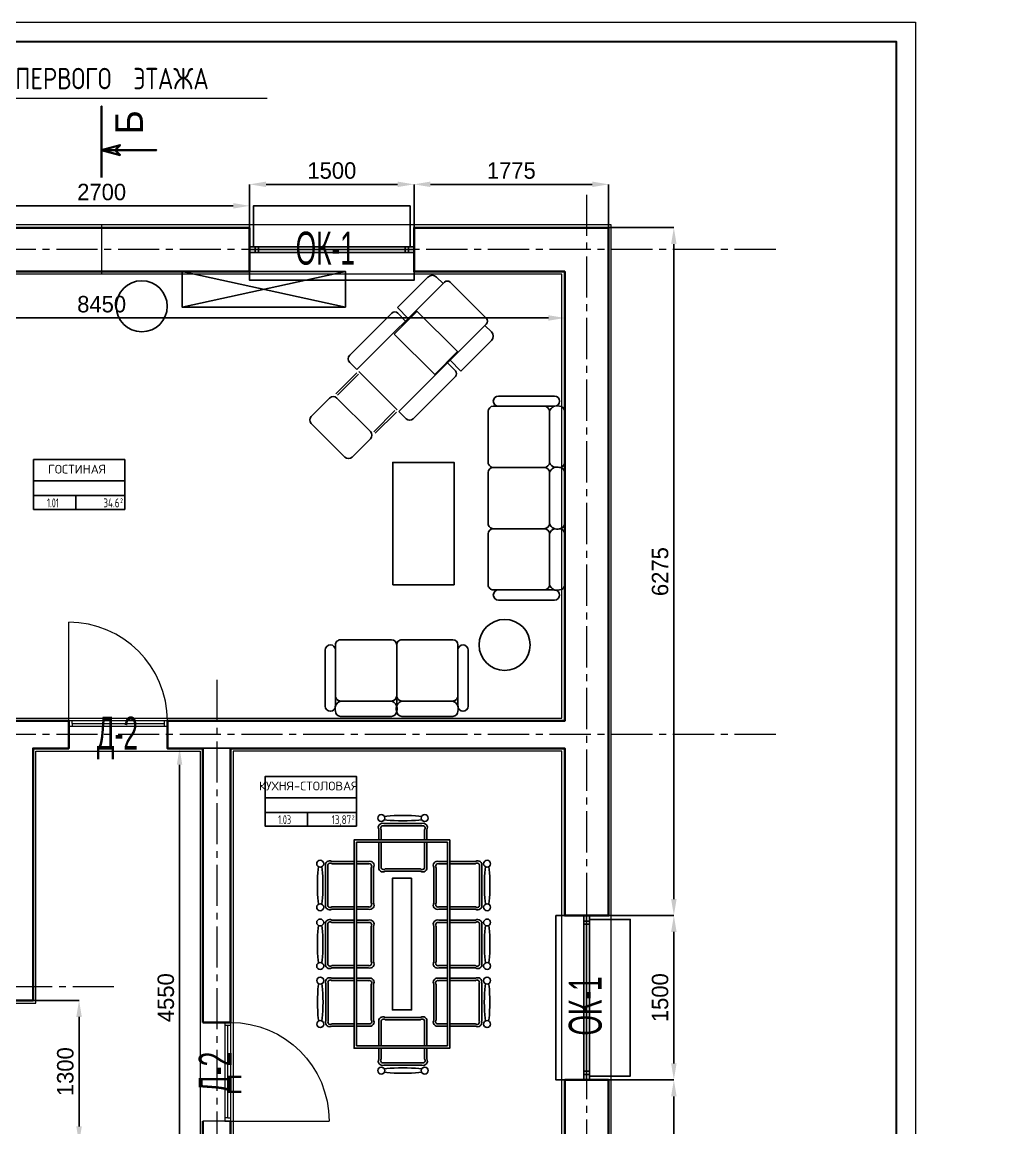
# Model space of a CAD drawing. Header units: millimetres. Extents: x 306212 to 393045, y -154783 to -111932.
# Drawn here: x 355284 to 364267, y -122020 to -111932 of the extents above; entities that cross this region are included whole.
import ezdxf
from ezdxf.enums import TextEntityAlignment as Align

# ---------------------------------------------------------------- set-up
doc = ezdxf.new("R2010")
doc.units = ezdxf.units.MM
doc.linetypes.add('CENTER2', pattern=[1.125, 0.75, -0.125, 0.125, -0.125])
for name, color, linetype in [('0 duvar', 2, 'Continuous'), ('AHSAP KAPI', 152, 'Continuous'), ('AKS', 252, 'CENTER2'), ('room_no', 7, 'Continuous'), ('tefris', 8, 'Continuous')]:
    doc.layers.add(name, color=color, linetype=linetype)
for name, color, linetype, lineweight in [('ahsap', 222, 'Continuous', 13), ('OLCU', 7, 'Continuous', 13), ('Pencere No', 7, 'Continuous', 13)]:
    doc.layers.add(name, color=color, linetype=linetype, lineweight=lineweight)
doc.styles.add('1', font='ARIALN.TTF', dxfattribs={"width": 0.7})
doc.styles.add('CYRILLIC', font='cyriltlc.shx')
doc.styles.add('ROMANS', font='romans', dxfattribs={"width": 0.75})
doc.styles.add('SPDS', font='SPDS.shx')
doc.styles.add('YAZI', font='romans.shx')
doc.dimstyles.new('ISO-25', dxfattribs={"dimtxt": 100, "dimasz": 2.5, "dimexe": 1.25, "dimexo": 0.625, "dimtad": 1, "dimdec": 0, "dimtxsty": 'Standard', "dimcen": 2.5, "dimadec": 0, "dimazin": 0, "dimtfac": 1, "dimtdec": 0, "dimtmove": 0, "dimatfit": 3, "dimfxl": 0, "dimarcsym": 0})

# ---------------------------------------------------------------- blocks, each defined once
blk = doc.blocks.new('*D503')
at = {"layer": 'ahsap', "color": 0, "lineweight": -2}
for p, q in [((355384, -120857), (355803, -120857)), ((355803, -121007), (355803, -122007)), ((355384, -122157), (355803, -122157))]:
    blk.add_line(p, q, dxfattribs=at)
at = {"layer": 'ahsap', "color": 0}
for points in [[(355778, -121007), (355828, -121007), (355803, -120857)], [(355778, -122007), (355828, -122007), (355803, -122157)]]:
    blk.add_solid(points, dxfattribs=at)
at = {"layer": 'DEFPOINTS', "color": 0}
for p in [(355384, -120857), (355384, -122157), (355803, -122157)]:
    blk.add_point(p, dxfattribs=at)
at = {"layer": 'ahsap', "color": 0, "insert": (355678, -121507), "char_height": 150, "attachment_point": 5, "rotation": 90}
blk.add_mtext('1300', dxfattribs=at)
blk = doc.blocks.new('Дверь 900')
at = {"layer": 'AHSAP KAPI', "lineweight": 5}
for p, q in [((355709, -118407), (355709, -117507)), ((356609, -118407), (355709, -118407)), ((355739, -118432), (355739, -118407)), ((356579, -118407), (356579, -118457)), ((356609, -118457), (355709, -118457)), ((355739, -118432), (356579, -118432)), ((355739, -118432), (355739, -118457))]:
    blk.add_line(p, q, dxfattribs=at)
for points in [[(355709, -118457), (355709, -118407)], [(356609, -118457), (356609, -118407)]]:
    blk.add_lwpolyline(points, dxfattribs=at)
blk.add_arc((355709, -118407), 900, 0, 90, dxfattribs=at)
blk = doc.blocks.new('roomno')
for p, q in [((1101, 344), (0, 344)), ((0, 344), (1101, 344)), ((1101, 166), (0, 166)), ((511, 0), (511, 166))]:
    blk.add_line(p, q)
blk.add_lwpolyline([(1101, 0), (1101, 602), (0, 602), (0, 0)], close=True)
at = {"style": 'CYRILLIC'}
for p in [(536, 499), (536, 374)]:
    blk.add_attdef('KOMNATA', text='', height=79.8, dxfattribs=at).set_placement(p, align=Align.CENTER)
at = {"style": 'ROMANS'}
for tag, width, p in [('LOBBY', 0.7, (533, 200)), ('001', 0.6, (233, 25))]:
    blk.add_attdef(tag, text='', height=108, dxfattribs=dict(at, width=width)).set_placement(p, align=Align.CENTER)
at = {"style": 'ROMANS', "width": 0.7}
blk.add_attdef('M', text='', height=108, dxfattribs=at).set_placement((1038, 25), align=Align.RIGHT)
blk.add_attdef('2', (1046, 79), '', height=53.9, dxfattribs=at)
blk = doc.blocks.new('*D552')
at = {"layer": 'ahsap', "color": 0, "lineweight": -2}
for p, q in [((351784, -114208), (351784, -114632)), ((360234, -114208), (360234, -114632)), ((351934, -114631), (360084, -114631))]:
    blk.add_line(p, q, dxfattribs=at)
at = {"layer": 'ahsap', "color": 0}
for points in [[(351934, -114606), (351934, -114656), (351784, -114631)], [(360084, -114606), (360084, -114656), (360234, -114631)]]:
    blk.add_solid(points, dxfattribs=at)
at = {"layer": 'DEFPOINTS', "color": 0}
for p in [(351784, -114207), (360234, -114207), (360234, -114631)]:
    blk.add_point(p, dxfattribs=at)
at = {"layer": 'ahsap', "color": 0, "insert": (356009, -114506), "char_height": 150, "attachment_point": 5}
blk.add_mtext('8450', dxfattribs=at)
blk = doc.blocks.new('BLOCK2')
for p, q in [((-85, 0), (-35, 0)), ((-25, 0), (25, 0)), ((35, 0), (85, 0)), ((-100, -10), (-100, -65)), ((-90, -10), (-90, -70)), ((90, -10), (90, -70)), ((90, -10), (90, -15)), ((100, -10), (100, -65)), ((-85, -15), (-35, -15)), ((-30, -20), (-30, -70)), ((-25, -15), (25, -15)), ((30, -20), (30, -70)), ((35, -15), (85, -15)), ((-85, -75), (-35, -75)), ((-25, -75), (25, -75)), ((35, -75), (85, -75))]:
    blk.add_line(p, q)
for centre, radius, start, end in [((-85, -5), 5, 90, 180), ((-35, -5), 5, 0, 90), ((-25, -5), 5, 90, 180), ((25, -5), 5, 0, 90), ((35, -5), 5, 90, 180), ((85, -5), 5, 0, 90), ((-95, -10), 5, 0, 180), ((-82.5, -7.5), 7.91, 161.5651, 251.5651), ((-37.5, -7.5), 7.91, 288.4349, 341.5651), ((-22.5, -7.5), 7.91, 161.5651, 251.5651), ((22.5, -7.5), 7.91, 288.4349, 18.4349), ((37.5, -7.5), 7.91, 198.4349, 251.5651), ((82.5, -7.5), 7.91, 288.4349, 18.4349), ((95, -10), 5, 0, 180), ((-85, -20), 5, 90, 180), ((-35, -20), 5, 0, 90), ((-25, -20), 5, 90, 180), ((25, -20), 5, 0, 90), ((35, -20), 5, 90, 180), ((85, -20), 5, 0, 90), ((-95, -65), 5, 180, 0), ((95, -65), 5, 180, 0), ((-85, -70), 5, 180, 270), ((-35, -70), 5, 270, 0), ((-25, -70), 5, 180, 270), ((25, -70), 5, 270, 0), ((35, -70), 5, 180, 270), ((85, -70), 5, 270, 0)]:
    blk.add_arc(centre, radius, start, end)
blk = doc.blocks.new('KOLTUK')
for p, q in [((0, 0), (0, -1.212)), ((0.54, 0.04), (0.04, 0.04)), ((0.58, -1.212), (0.58, 0)), ((-0.15, -0.078), (-0.15, -0.502)), ((0, -0.018), (-0.09, -0.018)), ((0.67, -0.018), (0.58, -0.018)), ((0.73, -0.502), (0.73, -0.078)), ((0.58, -0.39), (0, -0.39)), ((0.008, -0.39), (0.008, -0.707)), ((0.569, -0.707), (0.569, -0.39)), ((-0.15, -0.502), (0, -0.502)), ((-0.11, -0.538), (0, -0.538)), ((0.58, -0.502), (0.73, -0.502)), ((0.58, -0.538), (0.69, -0.538)), ((-0.15, -0.578), (-0.15, -1.162)), ((0.73, -1.162), (0.73, -0.578)), ((0.008, -0.707), (0.569, -0.707)), ((-0.1, -1.212), (0, -1.212)), ((0.013, -1.233), (0.013, -1.525)), ((0.022, -1.212), (0.554, -1.212)), ((0.033, -1.233), (0.033, -1.525)), ((0.539, -1.233), (0.539, -1.525)), ((0.559, -1.233), (0.559, -1.525)), ((0.58, -1.212), (0.68, -1.212)), ((0.008, -1.598), (0.008, -1.852)), ((0.523, -1.548), (0.058, -1.548)), ((0.573, -1.598), (0.573, -1.852)), ((0.523, -1.902), (0.058, -1.902))]:
    blk.add_line(p, q)
for centre, radius, start, end in [((0.04, 0), 0.04, 90, 180), ((0.54, 0), 0.04, 0, 90), ((-0.09, -0.078), 0.06, 90, 180), ((0.67, -0.078), 0.06, 0, 90), ((-0.11, -0.578), 0.04, 90, 180), ((0.69, -0.578), 0.04, 0, 90), ((-0.1, -1.162), 0.05, 180, 270), ((0.68, -1.162), 0.05, 270, 0), ((0.058, -1.598), 0.05, 90, 180), ((0.523, -1.598), 0.05, 0, 90), ((0.058, -1.852), 0.05, 180, 270), ((0.523, -1.852), 0.05, 270, 0)]:
    blk.add_arc(centre, radius, start, end)
blk = doc.blocks.new('koltp2-cift')
for p, q in [((-55, 0), (-5, 0)), ((5, 0), (55, 0)), ((-70, -10), (-70, -65)), ((-60, -10), (-60, -70)), ((0, -10), (0, -70)), ((60, -10), (60, -70)), ((70, -10), (70, -65)), ((-55, -15), (-5, -15)), ((5, -15), (55, -15)), ((-55, -75), (-5, -75)), ((5, -75), (55, -75))]:
    blk.add_line(p, q)
for centre, radius, start, end in [((-55, -5), 5, 90, 180), ((-5, -5), 5, 0, 90), ((5, -5), 5, 90, 180), ((55, -5), 5, 0, 90), ((-65, -10), 5, 0, 180), ((-52.5, -7.5), 7.91, 161.5651, 251.5651), ((-7.5, -7.5), 7.91, 288.4349, 18.4349), ((7.5, -7.5), 7.91, 161.5651, 251.5651), ((52.5, -7.5), 7.91, 288.4349, 18.4349), ((65, -10), 5, 0, 180), ((-55, -20), 5, 90, 180), ((-5, -20), 5, 0, 90), ((5, -20), 5, 90, 180), ((55, -20), 5, 0, 90), ((-65, -65), 5, 180, 0), ((65, -65), 5, 180, 0), ((-55, -70), 5, 180, 270), ((-5, -70), 5, 270, 0), ((5, -70), 5, 180, 270), ((55, -70), 5, 270, 0)]:
    blk.add_arc(centre, radius, start, end)
blk = doc.blocks.new('*D553')
at = {"layer": 'ahsap', "color": 0, "lineweight": -2}
for p, q in [((357183, -118557), (356720, -118557)), ((356720, -118707), (356720, -122957)), ((357183, -123107), (356720, -123107))]:
    blk.add_line(p, q, dxfattribs=at)
at = {"layer": 'ahsap', "color": 0}
for points in [[(356695, -118707), (356745, -118707), (356720, -118557)], [(356695, -122957), (356745, -122957), (356720, -123107)]]:
    blk.add_solid(points, dxfattribs=at)
at = {"layer": 'DEFPOINTS', "color": 0}
for p in [(357184, -118557), (356720, -123107), (357184, -123107)]:
    blk.add_point(p, dxfattribs=at)
at = {"layer": 'ahsap', "color": 0, "insert": (356595, -120832), "char_height": 150, "attachment_point": 5, "rotation": 90}
blk.add_mtext('4550', dxfattribs=at)
blk = doc.blocks.new('*D559')
at = {"layer": 'ahsap', "color": 0, "lineweight": -2}
for p, q in [((354659, -113807), (354659, -113608)), ((354809, -113608), (357209, -113608)), ((357359, -113807), (357359, -113608))]:
    blk.add_line(p, q, dxfattribs=at)
at = {"layer": 'ahsap', "color": 0}
for points in [[(354809, -113583), (354809, -113633), (354659, -113608)], [(357209, -113583), (357209, -113633), (357359, -113608)]]:
    blk.add_solid(points, dxfattribs=at)
at = {"layer": 'DEFPOINTS', "color": 0}
for p in [(357359, -113608), (354659, -113807), (357359, -113807)]:
    blk.add_point(p, dxfattribs=at)
at = {"layer": 'ahsap', "color": 0, "insert": (356009, -113483), "char_height": 150, "attachment_point": 5}
blk.add_mtext('2700', dxfattribs=at)
blk = doc.blocks.new('*D560')
at = {"layer": 'ahsap', "color": 0, "lineweight": -2}
for p, q in [((357359, -113807), (357359, -113412)), ((357509, -113412), (358709, -113412)), ((358859, -113807), (358859, -113412))]:
    blk.add_line(p, q, dxfattribs=at)
at = {"layer": 'ahsap', "color": 0}
for points in [[(357509, -113387), (357509, -113437), (357359, -113412)], [(358709, -113387), (358709, -113437), (358859, -113412)]]:
    blk.add_solid(points, dxfattribs=at)
at = {"layer": 'DEFPOINTS', "color": 0}
for p in [(358859, -113412), (357359, -113807), (358859, -113807)]:
    blk.add_point(p, dxfattribs=at)
at = {"layer": 'ahsap', "color": 0, "insert": (358109, -113287), "char_height": 150, "attachment_point": 5}
blk.add_mtext('1500', dxfattribs=at)
blk = doc.blocks.new('*D561')
at = {"layer": 'ahsap', "color": 0, "lineweight": -2}
for p, q in [((358859, -113807), (358859, -113412)), ((359009, -113412), (360484, -113412)), ((360634, -113807), (360634, -113412))]:
    blk.add_line(p, q, dxfattribs=at)
at = {"layer": 'ahsap', "color": 0}
for points in [[(359009, -113387), (359009, -113437), (358859, -113412)], [(360484, -113387), (360484, -113437), (360634, -113412)]]:
    blk.add_solid(points, dxfattribs=at)
at = {"layer": 'DEFPOINTS', "color": 0}
for p in [(360634, -113412), (358859, -113807), (360634, -113807)]:
    blk.add_point(p, dxfattribs=at)
at = {"layer": 'ahsap', "color": 0, "insert": (359746, -113287), "char_height": 150, "attachment_point": 5}
blk.add_mtext('1775', dxfattribs=at)
blk = doc.blocks.new('*D562')
at = {"layer": 'ahsap', "color": 0, "lineweight": -2}
for p, q in [((360634, -113807), (361229, -113807)), ((361229, -113957), (361229, -119932)), ((360634, -120082), (361229, -120082))]:
    blk.add_line(p, q, dxfattribs=at)
at = {"layer": 'ahsap', "color": 0}
for points in [[(361204, -113957), (361254, -113957), (361229, -113807)], [(361204, -119932), (361254, -119932), (361229, -120082)]]:
    blk.add_solid(points, dxfattribs=at)
at = {"layer": 'DEFPOINTS', "color": 0}
for p in [(360634, -113807), (360634, -120082), (361229, -120082)]:
    blk.add_point(p, dxfattribs=at)
at = {"layer": 'ahsap', "color": 0, "insert": (361104, -116945), "char_height": 150, "attachment_point": 5, "rotation": 90}
blk.add_mtext('6275', dxfattribs=at)
blk = doc.blocks.new('*D563')
at = {"layer": 'ahsap', "color": 0, "lineweight": -2}
for p, q in [((360634, -120082), (361229, -120082)), ((361229, -120232), (361229, -121432)), ((360634, -121582), (361229, -121582))]:
    blk.add_line(p, q, dxfattribs=at)
at = {"layer": 'ahsap', "color": 0}
for points in [[(361204, -120232), (361254, -120232), (361229, -120082)], [(361204, -121432), (361254, -121432), (361229, -121582)]]:
    blk.add_solid(points, dxfattribs=at)
at = {"layer": 'DEFPOINTS', "color": 0}
for p in [(360634, -120082), (360634, -121582), (361229, -121582)]:
    blk.add_point(p, dxfattribs=at)
at = {"layer": 'ahsap', "color": 0, "insert": (361104, -120832), "char_height": 150, "attachment_point": 5, "rotation": 90}
blk.add_mtext('1500', dxfattribs=at)
blk = doc.blocks.new('*D564')
at = {"layer": 'ahsap', "color": 0, "lineweight": -2}
for p, q in [((360634, -121582), (361229, -121582)), ((361229, -121732), (361229, -125607)), ((360634, -125757), (361229, -125757))]:
    blk.add_line(p, q, dxfattribs=at)
at = {"layer": 'ahsap', "color": 0}
for points in [[(361204, -121732), (361254, -121732), (361229, -121582)], [(361204, -125607), (361254, -125607), (361229, -125757)]]:
    blk.add_solid(points, dxfattribs=at)
at = {"layer": 'DEFPOINTS', "color": 0}
for p in [(360634, -121582), (360634, -125757), (361229, -125757)]:
    blk.add_point(p, dxfattribs=at)
at = {"layer": 'ahsap', "color": 0, "insert": (361104, -123670), "char_height": 150, "attachment_point": 5, "rotation": 90}
blk.add_mtext('4175', dxfattribs=at)
blk = doc.blocks.new('*D633')
at = {"layer": 'ahsap', "color": 0, "lineweight": -2}
for p, q in [((377914, -114007), (377917, -114007)), ((377916, -125407), (377916, -114157)), ((377918, -125557), (377915, -125557))]:
    blk.add_line(p, q, dxfattribs=at)
at = {"layer": 'ahsap', "color": 0}
for points in [[(377891, -114157), (377941, -114157), (377916, -114007)], [(377891, -125407), (377941, -125407), (377916, -125557)]]:
    blk.add_solid(points, dxfattribs=at)
at = {"layer": 'DEFPOINTS', "color": 0}
for p in [(348797, -114007), (377916, -114007), (378409, -125557)]:
    blk.add_point(p, dxfattribs=at)
at = {"layer": 'ahsap', "color": 0, "insert": (377791, -119782), "char_height": 150, "attachment_point": 5, "rotation": 90}
blk.add_mtext('11550', dxfattribs=at)

msp = doc.modelspace()

# ---------------------------------------------------------------- linework, layer by layer
at = {"layer": '0 duvar', "color": 7, "lineweight": 30, "ltscale": 0.071429}
msp.add_lwpolyline([(336529.7, -112108.8), (363257, -112108.8), (363257, -132106), (336529.7, -132106)], close=True, dxfattribs=at)
at = {"layer": 'ahsap', "color": 0}
msp.add_line((354447.5, -112624.8), (357518.2, -112624.8), dxfattribs=at)
at = {"layer": 'ahsap'}
msp.add_line((356008.5, -113782.4), (356008.5, -114232.4), dxfattribs=at)
at = {"layer": 'ahsap', "color": 1, "lineweight": 35}
msp.add_lwpolyline([(356008.5, -113349.2), (356008.5, -112699.2), (356008.5, -113099.2), (356008.5, -113099.2), (356508.5, -113099.2), (356008.5, -113099.2), (356177.6, -113144.5), (356008.5, -113099.2), (356177.6, -113054), (356132.3, -113099.2), (356177.6, -113144.5)], dxfattribs=at)
at = {"layer": 'ahsap', "color": 3, "lineweight": 0}
for points in [[(351358.5, -125557.4), (351358.5, -125557.4), (351358.5, -125782.4), (351808.5, -125782.4), (360208.5, -125782.4), (360658.5, -125782.4), (360658.5, -125332.4), (360658.5, -114232.4), (360658.5, -113782.4), (351358.5, -113782.4), (351358.5, -125557.4)], [(360208.5, -114232.4), (360208.5, -114232.4), (351808.5, -114232.4), (351808.5, -118282.4), (360208.5, -118282.4), (360208.5, -114232.4)], [(360208.5, -118582.4), (360208.5, -118582.4), (357208.5, -118582.4), (357208.5, -123082.4), (360208.5, -123082.4), (360208.5, -118582.4)]]:
    msp.add_lwpolyline(points, dxfattribs=at)
at = {"layer": 'ahsap', "color": 26, "lineweight": 35}
for points in [[(357358.5, -113807.4), (354658.5, -113807.4), (354658.5, -114207.4), (357358.5, -114207.4), (357358.5, -113807.4)], [(356933.5, -121057.4), (357183.5, -121057.4), (357183.5, -118557.4), (360233.5, -118557.4), (360233.5, -120082.4), (360633.5, -120082.4), (360633.5, -113807.4), (358858.5, -113807.4), (358858.5, -114207.4), (360233.5, -114207.4), (360233.5, -114207.4), (360233.5, -118282.4), (360233.5, -118307.4), (357058.5, -118307.4), (356608.5, -118307.4), (356608.5, -118557.4), (356908.5, -118557.4), (356933.5, -118557.4), (356933.5, -121057.4)], [(351783.5, -118307.4), (355708.5, -118307.4), (355708.5, -118557.4), (355383.5, -118557.4), (355383.5, -120732.4), (355383.5, -120857.4), (354958.5, -120857.4)], [(356933.5, -121957.4), (356933.5, -123232.4), (356933.5, -123357.4), (360233.5, -123357.4), (360233.5, -125332.4), (360233.5, -125357.4), (357058.5, -125357.4), (356758.3, -125357.4), (356758.3, -125757.4), (357058.5, -125757.4), (360633.5, -125757.4), (360633.5, -125557.4), (360633.5, -121582.4), (360233.5, -121582.4), (360233.5, -123107.4), (360208.5, -123107.4), (357183.5, -123107.4), (357183.5, -123082.4), (357183.5, -121957.4)]]:
    msp.add_lwpolyline(points, dxfattribs=at)
at = {"layer": 'ahsap', "color": 3, "lineweight": 0}
msp.add_lwpolyline([(356908.5, -118582.4), (356908.5, -123382.4), (360208.5, -123382.4), (360208.5, -125332.4), (360208.5, -125332.4), (355408.5, -125332.4), (355408.5, -122132.4), (351808.5, -122132.4), (351808.5, -120882.4), (355408.5, -120882.4), (355408.5, -118582.4)], close=True, dxfattribs=at)
at = {"layer": 'ahsap'}
msp.add_lwpolyline([(357183.5, -121957.4), (356933.5, -121957.4)], dxfattribs=at)
at = {"layer": 'AHSAP KAPI'}
for points in [[(357358.5, -114007.4), (357358.5, -114032.4), (358858.5, -114032.4), (358858.5, -113982.4), (358808.5, -113982.4), (358808.5, -114032.4), (358778.5, -114032.4), (358778.5, -113982.4), (358808.5, -113982.4), (357438.5, -113982.4), (357438.5, -114032.4), (357408.5, -114032.4), (357408.5, -113982.4), (357438.5, -113982.4), (357358.5, -113982.4), (357358.5, -114007.4), (358858.5, -114007.4), (358858.5, -114287.4), (357358.5, -114287.4), (357358.5, -114007.4), (357358.5, -113982.4), (357393.5, -113982.4), (357393.5, -113609.2), (358823.5, -113609.2), (358823.5, -113982.4), (358858.5, -113982.4), (358858.5, -114007.4)], [(360433.5, -120082.4), (360408.5, -120082.4), (360408.5, -121582.4), (360458.5, -121582.4), (360458.5, -121532.4), (360408.5, -121532.4), (360408.5, -121502.4), (360458.5, -121502.4), (360458.5, -121532.4), (360458.5, -120162.4), (360408.5, -120162.4), (360408.5, -120132.4), (360458.5, -120132.4), (360458.5, -120162.4), (360458.5, -120082.4), (360433.5, -120082.4), (360433.5, -121582.4), (360153.5, -121582.4), (360153.5, -120082.4), (360433.5, -120082.4), (360458.5, -120082.4), (360458.5, -120117.4), (360831.7, -120117.4), (360831.7, -121547.4), (360458.5, -121547.4), (360458.5, -121582.4), (360433.5, -121582.4)]]:
    msp.add_lwpolyline(points, dxfattribs=at)
at = {"layer": 'AKS', "lineweight": 5, "ltscale": 500}
for p, q in [((360433.5, -113506.3), (360433.5, -128557.4)), ((362158.5, -114007.4), (347583.5, -114007.4)), ((357058.5, -117932.4), (357058.5, -128557.4)), ((362158.5, -118432.4), (347583.5, -118432.4)), ((356121, -120732.4), (347583.5, -120732.4))]:
    msp.add_line(p, q, dxfattribs=at)
at = {"layer": 'OLCU', "linetype": 'Continuous', "ltscale": 50}
msp.add_lwpolyline([(335822.6, -111932.1), (363433.7, -111932.1), (363433.7, -132282.7), (335822.6, -132282.7)], close=True, dxfattribs=at)
at = {"layer": 'tefris'}
for p, q in [((356744.3, -114533.2), (358233.7, -114207.4)), ((356744.3, -114207.4), (358233.7, -114533.2)), ((358334.3, -119414.4), (358334.3, -121270.8)), ((359163.4, -119414.4), (358334.3, -119414.4)), ((359163.4, -121270.8), (359163.4, -119414.4)), ((358334.3, -121270.8), (359163.4, -121270.8))]:
    msp.add_line(p, q, dxfattribs=at)
for points in [[(358233.7, -114533.2), (358233.7, -114207.4), (356744.3, -114207.4), (356744.3, -114533.2)], [(358665.1, -117065.3), (359223.6, -117065.3), (359223.6, -115948.2), (358665.1, -115948.2)], [(359185.2, -119392.6), (358312.5, -119392.6), (358312.5, -121292.6), (359185.2, -121292.6)], [(358836.2, -119741.7), (358661.6, -119741.7), (358661.6, -120943.5), (358836.2, -120943.5)]]:
    msp.add_lwpolyline(points, close=True, dxfattribs=at)
for points in [[(358902.2, -119175.4), (358871.8, -119172.5), (358836.3, -119170.3), (358797.4, -119169), (358756.7, -119168.6), (358716.1, -119169), (358677.2, -119170.3), (358641.7, -119172.5), (358611.3, -119175.4), (358587.4, -119179.2)], [(358587.4, -119208), (358611.3, -119211.8), (358641.7, -119214.8), (358677.2, -119216.9), (358716.1, -119218.2), (358756.7, -119218.6), (358797.4, -119218.2), (358836.3, -119216.9), (358871.8, -119214.8), (358902.2, -119211.8), (358926.1, -119208), (358928.2, -119207.4)], [(358928.2, -119179.8), (358926.1, -119179.2), (358902.2, -119175.4)], [(358538.6, -119392.6), (358538.6, -119299.3)], [(358560.4, -119392.6), (358560.4, -119300.5)], [(358582.3, -119242.7), (358931.2, -119242.7)], [(358583.8, -119264.5), (358929.7, -119264.5)], [(358953.1, -119300.5), (358953.1, -119392.6)], [(358974.9, -119299.3), (358974.9, -119392.6)], [(358538.6, -119635.2), (358538.6, -119414.4)], [(358560.4, -119633.7), (358560.4, -119414.4)], [(358953.1, -119414.4), (358953.1, -119633.8)], [(358974.9, -119414.4), (358974.9, -119635.4)], [(357984.6, -119952.3), (357981.7, -119921.9), (357979.5, -119886.4), (357978.2, -119847.5), (357977.8, -119806.8), (357978.2, -119766.2), (357979.5, -119727.3), (357981.7, -119691.8), (357984.6, -119661.4), (357988.4, -119637.5)], [(358017.2, -119637.5), (358021, -119661.4), (358024, -119691.8), (358026.1, -119727.3), (358027.4, -119766.2), (358027.8, -119806.8), (358027.4, -119847.5), (358026.1, -119886.4), (358024, -119921.9), (358021, -119952.3), (358017.2, -119976.2), (358016.6, -119978.3)], [(358051.9, -119632.4), (358051.9, -119981.3)], [(358073.7, -119633.9), (358073.7, -119979.8)], [(358312.5, -119588.7), (358108.5, -119588.7)], [(358312.5, -119610.5), (358109.7, -119610.5)], [(358444.4, -119588.7), (358334.3, -119588.7)], [(358442.9, -119610.5), (358334.3, -119610.5)], [(359084, -119588.7), (359163.4, -119588.7)], [(359085.5, -119610.5), (359163.4, -119610.5)], [(359185.2, -119588.7), (359419.9, -119588.7)], [(359185.2, -119610.5), (359418.7, -119610.5)], [(359454.7, -119633.9), (359454.7, -119979.8)], [(359476.5, -119632.4), (359476.5, -119981.3)], [(359511.2, -119637.5), (359507.4, -119661.4), (359504.4, -119691.8), (359502.3, -119727.3), (359501, -119766.2), (359500.6, -119806.8), (359501, -119847.5), (359502.3, -119886.4), (359504.4, -119921.9), (359507.4, -119952.3), (359511.2, -119976.2), (359511.8, -119978.3)], [(359543.8, -119952.3), (359546.8, -119921.9), (359548.9, -119886.4), (359550.2, -119847.5), (359550.6, -119806.8), (359550.2, -119766.2), (359548.9, -119727.3), (359546.8, -119691.8), (359543.8, -119661.4), (359540, -119637.5)], [(358466.5, -119967.2), (358466.5, -119646.3)], [(358488.3, -119968.4), (358488.3, -119645)], [(358918.4, -119679.1), (358594.9, -119679.1)], [(358917.1, -119657.3), (358596.2, -119657.3)], [(359040.1, -119968.4), (359040.1, -119645)], [(359062, -119967.2), (359062, -119646.3)], [(357989, -119978.3), (357988.4, -119976.2), (357984.6, -119952.3)], [(358108.5, -120025), (358312.5, -120025)], [(358109.7, -120003.2), (358312.5, -120003.2)], [(358334.3, -120003.2), (358443, -120003.2)], [(358334.3, -120025), (358444.6, -120025)], [(359163.4, -120025), (359083.8, -120025)], [(359163.4, -120003.2), (359085.4, -120003.2)], [(359418.7, -120003.2), (359185.2, -120003.2)], [(359419.9, -120025), (359185.2, -120025)], [(359539.4, -119978.3), (359540, -119976.2), (359543.8, -119952.3)], [(358312.5, -120124.5), (358108.5, -120124.5)], [(358444.4, -120124.5), (358334.3, -120124.5)], [(359084, -120124.5), (359163.4, -120124.5)], [(359185.2, -120124.5), (359419.9, -120124.5)], [(357984.6, -120488.2), (357981.7, -120457.8), (357979.5, -120422.3), (357978.2, -120383.3), (357977.8, -120342.7), (357978.2, -120302.1), (357979.5, -120263.2), (357981.7, -120227.7), (357984.6, -120197.3), (357988.4, -120173.4)], [(358017.2, -120173.4), (358021, -120197.3), (358024, -120227.7), (358026.1, -120263.2), (358027.4, -120302.1), (358027.8, -120342.7), (358027.4, -120383.3), (358026.1, -120422.3), (358024, -120457.8), (358021, -120488.2), (358017.2, -120512), (358016.6, -120514.2)], [(358051.9, -120168.2), (358051.9, -120517.2)], [(358073.7, -120169.8), (358073.7, -120515.7)], [(358312.5, -120146.4), (358109.7, -120146.4)], [(358442.9, -120146.4), (358334.3, -120146.4)], [(358466.5, -120503.1), (358466.5, -120182.2)], [(358488.3, -120504.3), (358488.3, -120180.9)], [(359040.1, -120504.3), (359040.1, -120180.9)], [(359062, -120503.1), (359062, -120182.2)], [(359085.5, -120146.4), (359163.4, -120146.4)], [(359185.2, -120146.4), (359418.7, -120146.4)], [(359454.7, -120169.8), (359454.7, -120515.7)], [(359476.5, -120168.2), (359476.5, -120517.2)], [(359511.2, -120173.4), (359507.4, -120197.3), (359504.4, -120227.7), (359502.3, -120263.2), (359501, -120302.1), (359500.6, -120342.7), (359501, -120383.3), (359502.3, -120422.3), (359504.4, -120457.8), (359507.4, -120488.2), (359511.2, -120512), (359511.8, -120514.2)], [(359543.8, -120488.2), (359546.8, -120457.8), (359548.9, -120422.3), (359550.2, -120383.3), (359550.6, -120342.7), (359550.2, -120302.1), (359548.9, -120263.2), (359546.8, -120227.7), (359543.8, -120197.3), (359540, -120173.4)], [(357989, -120514.2), (357988.4, -120512), (357984.6, -120488.2)], [(358109.7, -120539.1), (358312.5, -120539.1)], [(358334.3, -120539.1), (358443, -120539.1)], [(359163.4, -120539.1), (359085.4, -120539.1)], [(359418.7, -120539.1), (359185.2, -120539.1)], [(359539.4, -120514.2), (359540, -120512), (359543.8, -120488.2)], [(358108.5, -120560.9), (358312.5, -120560.9)], [(358334.3, -120560.9), (358444.6, -120560.9)], [(359163.4, -120560.9), (359083.8, -120560.9)], [(359419.9, -120560.9), (359185.2, -120560.9)], [(357985.4, -121018.5), (357982.4, -120988.1), (357980.3, -120952.5), (357979, -120913.6), (357978.6, -120873), (357979, -120832.4), (357980.3, -120793.5), (357982.4, -120757.9), (357985.4, -120727.5), (357989.2, -120703.7)], [(358017.9, -120703.7), (358021.7, -120727.5), (358024.7, -120757.9), (358026.9, -120793.5), (358028.1, -120832.4), (358028.6, -120873), (358028.1, -120913.6), (358026.9, -120952.5), (358024.7, -120988.1), (358021.7, -121018.5), (358017.9, -121042.3), (358017.4, -121044.5)], [(358052.7, -120698.5), (358052.7, -121047.5)], [(358074.5, -120700.1), (358074.5, -121045.9)], [(358312.5, -120654.8), (358109.2, -120654.8)], [(358312.5, -120676.6), (358110.5, -120676.6)], [(358445.2, -120654.8), (358334.3, -120654.8)], [(358443.6, -120676.6), (358334.3, -120676.6)], [(358467.2, -121033.4), (358467.2, -120712.5)], [(358489, -121034.6), (358489, -120711.2)], [(359039.4, -121034.6), (359039.4, -120711.2)], [(359061.2, -121033.4), (359061.2, -120712.5)], [(359083.2, -120654.8), (359163.4, -120654.8)], [(359084.8, -120676.6), (359163.4, -120676.6)], [(359185.2, -120654.8), (359419.2, -120654.8)], [(359185.2, -120676.6), (359417.9, -120676.6)], [(359453.9, -120700.1), (359453.9, -121045.9)], [(359475.8, -120698.5), (359475.8, -121047.5)], [(359510.5, -120703.7), (359506.7, -120727.5), (359503.7, -120757.9), (359501.6, -120793.5), (359500.3, -120832.4), (359499.8, -120873), (359500.3, -120913.6), (359501.6, -120952.5), (359503.7, -120988.1), (359506.7, -121018.5), (359510.5, -121042.3), (359511, -121044.5)], [(359543, -121018.5), (359546, -120988.1), (359548.1, -120952.5), (359549.4, -120913.6), (359549.8, -120873), (359549.4, -120832.4), (359548.1, -120793.5), (359546, -120757.9), (359543, -120727.5), (359539.2, -120703.7)], [(357989.7, -121044.5), (357989.2, -121042.3), (357985.4, -121018.5)], [(358918.4, -121011.3), (358594.9, -121011.3)], [(358917.1, -121033.1), (358596.2, -121033.1)], [(359538.7, -121044.5), (359539.2, -121042.3), (359543, -121018.5)], [(358109.2, -121091.2), (358312.5, -121091.2)], [(358110.5, -121069.4), (358312.5, -121069.4)], [(358334.3, -121069.4), (358443.8, -121069.4)], [(358334.3, -121091.2), (358445.3, -121091.2)], [(358538.6, -121055.1), (358538.6, -121270.8)], [(358560.4, -121056.6), (358560.4, -121270.8)], [(358953.1, -121270.8), (358953.1, -121056.5)], [(358974.9, -121270.8), (358974.9, -121055)], [(359163.4, -121091.2), (359083.1, -121091.2)], [(359163.4, -121069.4), (359084.6, -121069.4)], [(359417.9, -121069.4), (359185.2, -121069.4)], [(359419.2, -121091.2), (359185.2, -121091.2)], [(358538.6, -121292.6), (358538.6, -121391.1)], [(358560.4, -121292.6), (358560.4, -121389.8)], [(358953.1, -121389.8), (358953.1, -121292.6)], [(358974.9, -121391.1), (358974.9, -121292.6)], [(358582.3, -121447.6), (358931.2, -121447.6)], [(358583.8, -121425.8), (358929.7, -121425.8)], [(358587.4, -121482.3), (358611.3, -121478.5), (358641.7, -121475.6), (358677.2, -121473.4), (358716.1, -121472.1), (358756.7, -121471.7), (358797.4, -121472.1), (358836.3, -121473.4), (358871.8, -121475.6), (358902.2, -121478.5), (358926.1, -121482.3), (358928.2, -121482.9)], [(358902.2, -121514.9), (358871.8, -121517.9), (358836.3, -121520), (358797.4, -121521.3), (358756.7, -121521.7), (358716.1, -121521.3), (358677.2, -121520), (358641.7, -121517.9), (358611.3, -121514.9), (358587.4, -121511.1)], [(358928.2, -121510.5), (358926.1, -121511.1), (358902.2, -121514.9)]]:
    msp.add_lwpolyline(points, dxfattribs=at)
for centre, radius in [((356374.9, -114524.6), 232.7), ((359685.4, -117613.4), 232.7), ((358559.8, -119193.6), 31.7), ((358956.7, -119193.6), 31.7), ((358002.8, -119609.9), 31.7), ((359525.6, -119609.9), 31.7), ((358002.8, -120006.8), 31.7), ((359525.6, -120006.8), 31.7), ((358002.8, -120145.8), 31.7), ((359525.6, -120145.8), 31.7), ((358002.8, -120542.7), 31.7), ((359525.6, -120542.7), 31.7), ((358003.6, -120676.1), 31.7), ((359524.8, -120676.1), 31.7), ((358003.6, -121073), 31.7), ((359524.8, -121073), 31.7), ((358559.8, -121496.7), 31.7), ((358956.7, -121496.7), 31.7)]:
    msp.add_circle(centre, radius, dxfattribs=at)
for centre, radius, start, end in [((358571.1, -119279.3), 38.2, 73.07916, 211.53551), ((358576, -119285.1), 22, 69.25169, 224.63052), ((358937.5, -119285.1), 22, 315.36948, 110.74831), ((358942.3, -119279.3), 38.2, 328.46449, 106.92084), ((358088.5, -119621.2), 38.2, 58.46449, 196.92084), ((358094.3, -119626.1), 22, 45.36948, 200.74831), ((358450.7, -119631), 22, 315.36948, 110.74831), ((358455.6, -119625.2), 38.2, 328.46449, 106.92084), ((358575.1, -119646.4), 38.2, 163.07916, 301.53551), ((358580.9, -119641.5), 22, 159.25169, 314.63052), ((358932.6, -119641.6), 22, 225.36948, 20.74831), ((358938.3, -119646.5), 38.2, 238.46449, 16.92084), ((359072.8, -119625.2), 38.2, 73.07916, 211.53551), ((359077.7, -119631), 22, 69.25169, 224.63052), ((359434.1, -119626.1), 22, 339.25169, 134.63052), ((359439.9, -119621.2), 38.2, 343.07916, 121.53551), ((358088.5, -119992.4), 38.2, 163.07916, 301.53551), ((358094.3, -119987.6), 22, 159.25169, 314.63052), ((358450.8, -119982.7), 22, 249.25169, 44.63052), ((358455.7, -119988.4), 38.2, 253.07916, 31.53551), ((359072.7, -119988.4), 38.2, 148.46449, 286.92084), ((359077.6, -119982.7), 22, 135.36948, 290.74831), ((359434.1, -119987.6), 22, 225.36948, 20.74831), ((359439.9, -119992.4), 38.2, 238.46449, 16.92084), ((358088.5, -120157.1), 38.2, 58.46449, 196.92084), ((358094.3, -120162), 22, 45.36948, 200.74831), ((358455.6, -120161.1), 38.2, 328.46449, 106.92084), ((359072.8, -120161.1), 38.2, 73.07916, 211.53551), ((359434.1, -120162), 22, 339.25169, 134.63052), ((359439.9, -120157.1), 38.2, 343.07916, 121.53551), ((358450.7, -120166.9), 22, 315.36948, 110.74831), ((359077.7, -120166.9), 22, 69.25169, 224.63052), ((358088.5, -120528.3), 38.2, 163.07916, 301.53551), ((358094.3, -120523.4), 22, 159.25169, 314.63052), ((358450.8, -120518.5), 22, 249.25169, 44.63052), ((358455.7, -120524.3), 38.2, 253.07916, 31.53551), ((359072.7, -120524.3), 38.2, 148.46449, 286.92084), ((359077.6, -120518.5), 22, 135.36948, 290.74831), ((359434.1, -120523.4), 22, 225.36948, 20.74831), ((359439.9, -120528.3), 38.2, 238.46449, 16.92084), ((358089.2, -120687.4), 38.2, 58.46449, 196.92084), ((358095, -120692.3), 22, 45.36948, 200.74831), ((358451.4, -120697.2), 22, 315.36948, 110.74831), ((358456.3, -120691.4), 38.2, 328.46449, 106.92084), ((359072.1, -120691.4), 38.2, 73.07916, 211.53551), ((359077, -120697.2), 22, 69.25169, 224.63052), ((359433.4, -120692.3), 22, 339.25169, 134.63052), ((359439.2, -120687.4), 38.2, 343.07916, 121.53551), ((358089.2, -121058.6), 38.2, 163.07916, 301.53551), ((358095, -121053.7), 22, 159.25169, 314.63052), ((358451.6, -121048.8), 22, 249.25169, 44.63052), ((358456.4, -121054.6), 38.2, 253.07916, 31.53551), ((358575.1, -121044), 38.2, 58.46449, 196.92084), ((358580.9, -121048.8), 22, 45.36948, 200.74831), ((358932.6, -121048.7), 22, 339.25169, 134.63052), ((358938.3, -121043.9), 38.2, 343.07916, 121.53551), ((359072, -121054.6), 38.2, 148.46449, 286.92084), ((359076.9, -121048.8), 22, 135.36948, 290.74831), ((359433.4, -121053.7), 22, 225.36948, 20.74831), ((359439.2, -121058.6), 38.2, 238.46449, 16.92084), ((358571.1, -121411.1), 38.2, 148.46449, 286.92084), ((358576, -121405.3), 22, 135.36948, 290.74831), ((358937.5, -121405.3), 22, 249.25169, 44.63052), ((358942.3, -121411.1), 38.2, 253.07916, 31.53551)]:
    msp.add_arc(centre, radius, start, end, dxfattribs=at)

# ---------------------------------------------------------------- block references
at = {"layer": 'ahsap'}
msp.add_blockref('Дверь 900', (0, 100), dxfattribs=at)
at = {"layer": 'ahsap', "xscale": -1, "rotation": 270}
msp.add_blockref('Дверь 900', (475590.9, -477665.9), dxfattribs=at)
at = {"layer": 'room_no'}
ref = msp.add_blockref('roomno', (355388.5, -116377.4), dxfattribs=dict(at, xscale=0.7552368622273207, yscale=0.7552368622273207, zscale=0.7552368621983202))
ref.add_attrib('KOMNATA', 'ГОСТИНАЯ', dxfattribs={"layer": '0', "height": 80, "style": 'YAZI'}).set_placement((355785, -116050.8), align=Align.CENTER)
ref.add_attrib('001', '1.01', dxfattribs={"layer": '0', "height": 81.39, "style": 'ROMANS', "width": 0.6}).set_placement((355564.7, -116358.8), align=Align.CENTER)
ref.add_attrib('2', '2', (356178.1, -116317.8), dxfattribs={"layer": '0', "height": 40.7, "style": 'ROMANS', "width": 0.7})
ref.add_attrib('M', '34.6', dxfattribs={"layer": '0', "height": 81.39, "style": 'ROMANS', "width": 0.7}).set_placement((356172.1, -116358.6), align=Align.RIGHT)
ref = msp.add_blockref('roomno', (357501.9, -119267.3), dxfattribs=dict(at, xscale=0.7552368622273207, yscale=0.7552368622273207, zscale=0.7552368621983202))
ref.add_attrib('KOMNATA', 'КУХНЯ-СТОЛОВАЯ', dxfattribs={"layer": '0', "height": 80, "style": 'YAZI'}).set_placement((357898.4, -118940.7), align=Align.CENTER)
ref.add_attrib('001', '1.03', dxfattribs={"layer": '0', "height": 81.39, "style": 'ROMANS', "width": 0.6}).set_placement((357678.1, -119248.7), align=Align.CENTER)
ref.add_attrib('2', '2', (358291.5, -119207.7), dxfattribs={"layer": '0', "height": 40.7, "style": 'ROMANS', "width": 0.7})
ref.add_attrib('M', '13,87', dxfattribs={"layer": '0', "height": 81.39, "style": 'ROMANS', "width": 0.7}).set_placement((358285.4, -119248.6), align=Align.RIGHT)
at = {"layer": 'tefris'}
for name, p, xscale, yscale, zscale, rotation in [('KOLTUK', (359518, -114686.6), -930.862137131485, 930.8621371315385, 930.8621371315334, 314.999999999993), ('BLOCK2', (360233.5, -116274), 9.308621371310437, 9.308621371310437, 9.308621371315333, 270), ('koltp2-cift', (358700.5, -118265.4), 9.308621371281333, 9.308621371310437, 9.308621371315333, 180)]:
    msp.add_blockref(name, p, dxfattribs=dict(at, xscale=xscale, yscale=yscale, zscale=zscale, rotation=rotation))

# ---------------------------------------------------------------- texts
at = {"layer": '0 duvar', "color": 0, "ltscale": 0.071429, "style": 'SPDS'}
msp.add_text('ПЛАН  ПЕРВОГО  ЭТАЖА', height=195, dxfattribs=at).set_placement((354457.3, -112544.6))
at = {"layer": 'AKS', "color": 1}
msp.add_text('Б', height=250, rotation=90, dxfattribs=at).set_placement((356260, -112845.7), align=Align.MIDDLE)
at = {"layer": 'Pencere No', "style": '1', "width": 0.7}
for s, p in [('ОК-1', (357778.8, -114144.2)), ('Д-2', (355964.3, -118569.2))]:
    msp.add_text(s, height=300, dxfattribs=at).set_placement(p)
for s, p in [('ОК-1', (360570.3, -121177.1)), ('Д-2', (357195.3, -121701.6))]:
    msp.add_text(s, height=300, rotation=90, dxfattribs=at).set_placement(p)

# ---------------------------------------------------------------- dimensions: what is measured, and where the dimension line sits
at = {"layer": 'ahsap', "color": 0}
for base, p1, p2, picture, middle in [((358858.5, -113411.8), (357358.5, -113807.4), (358858.5, -113807.4), '*D560', (358108.5, -113286.8)), ((360633.5, -113411.8), (358858.5, -113807.4), (360633.5, -113807.4), '*D561', (359746, -113286.8)), ((357358.5, -113608.1), (354658.5, -113807.4), (357358.5, -113807.4), '*D559', (356008.5, -113483.1)), ((360233.5, -114631.5), (351783.5, -114207.4), (360233.5, -114207.4), '*D552', (356008.5, -114506.5))]:
    dim = msp.add_linear_dim(base=base, p1=p1, p2=p2, dimstyle='ISO-25', override={"dimtxt": 150, "dimasz": 150, "dimexe": 0.25, "dimgap": 50, "dimdle": 0.25, "dimfxl": 0.25}, dxfattribs=at)
    dim.commit()
    dim.dimension.update_dxf_attribs({"geometry": picture, "text_midpoint": middle})
for base, p1, p2, override, picture, middle in [((361228.8, -120082.4), (360633.5, -113807.4), (360633.5, -120082.4), {"dimtxt": 150, "dimasz": 150, "dimexe": 0.25, "dimgap": 50, "dimdle": 0.25, "dimfxl": 0.25}, '*D562', (361103.8, -116944.9)), ((356720, -123107.4), (357183.5, -118557.4), (357183.5, -123107.4), {"dimtxt": 150, "dimasz": 150, "dimexe": 0.25, "dimgap": 50, "dimdle": 0.25, "dimfxl": 0.25}, '*D553', (356595, -120832.4)), ((361228.8, -121582.4), (360633.5, -120082.4), (360633.5, -121582.4), {"dimtxt": 150, "dimasz": 150, "dimexe": 0.25, "dimgap": 50, "dimdle": 0.25, "dimfxl": 0.25}, '*D563', (361103.8, -120832.4)), ((355803.1, -122157.4), (355383.5, -120857.4), (355383.5, -122157.4), {"dimtxt": 150, "dimasz": 150, "dimexe": 0.25, "dimgap": 50, "dimdle": 0.25, "dimfxl": 0.25, "dimfxlon": 0}, '*D503', (355678.1, -121507.4)), ((361228.8, -125757.4), (360633.5, -121582.4), (360633.5, -125757.4), {"dimtxt": 150, "dimasz": 150, "dimexe": 0.25, "dimgap": 50, "dimdle": 0.25, "dimfxl": 0.25}, '*D564', (361103.8, -123669.9))]:
    dim = msp.add_linear_dim(base=base, p1=p1, p2=p2, angle=90, dimstyle='ISO-25', override=override, dxfattribs=at)
    dim.commit()
    dim.dimension.update_dxf_attribs({"geometry": picture, "text_midpoint": middle})
dim = msp.add_linear_dim(base=(377915.9, -114007.4), p1=(378408.6, -125557.4), p2=(348797.5, -114007.4), angle=90, dimstyle='ISO-25', override={"dimtxt": 150, "dimasz": 150, "dimgap": 50, "dimfxl": 2, "dimfxlon": 1}, dxfattribs=at)
dim.commit()
dim.dimension.update_dxf_attribs({"geometry": '*D633', "text_midpoint": (377915.9, -119782.4), "dimtype": 160})

doc.saveas('drawing.dxf')
